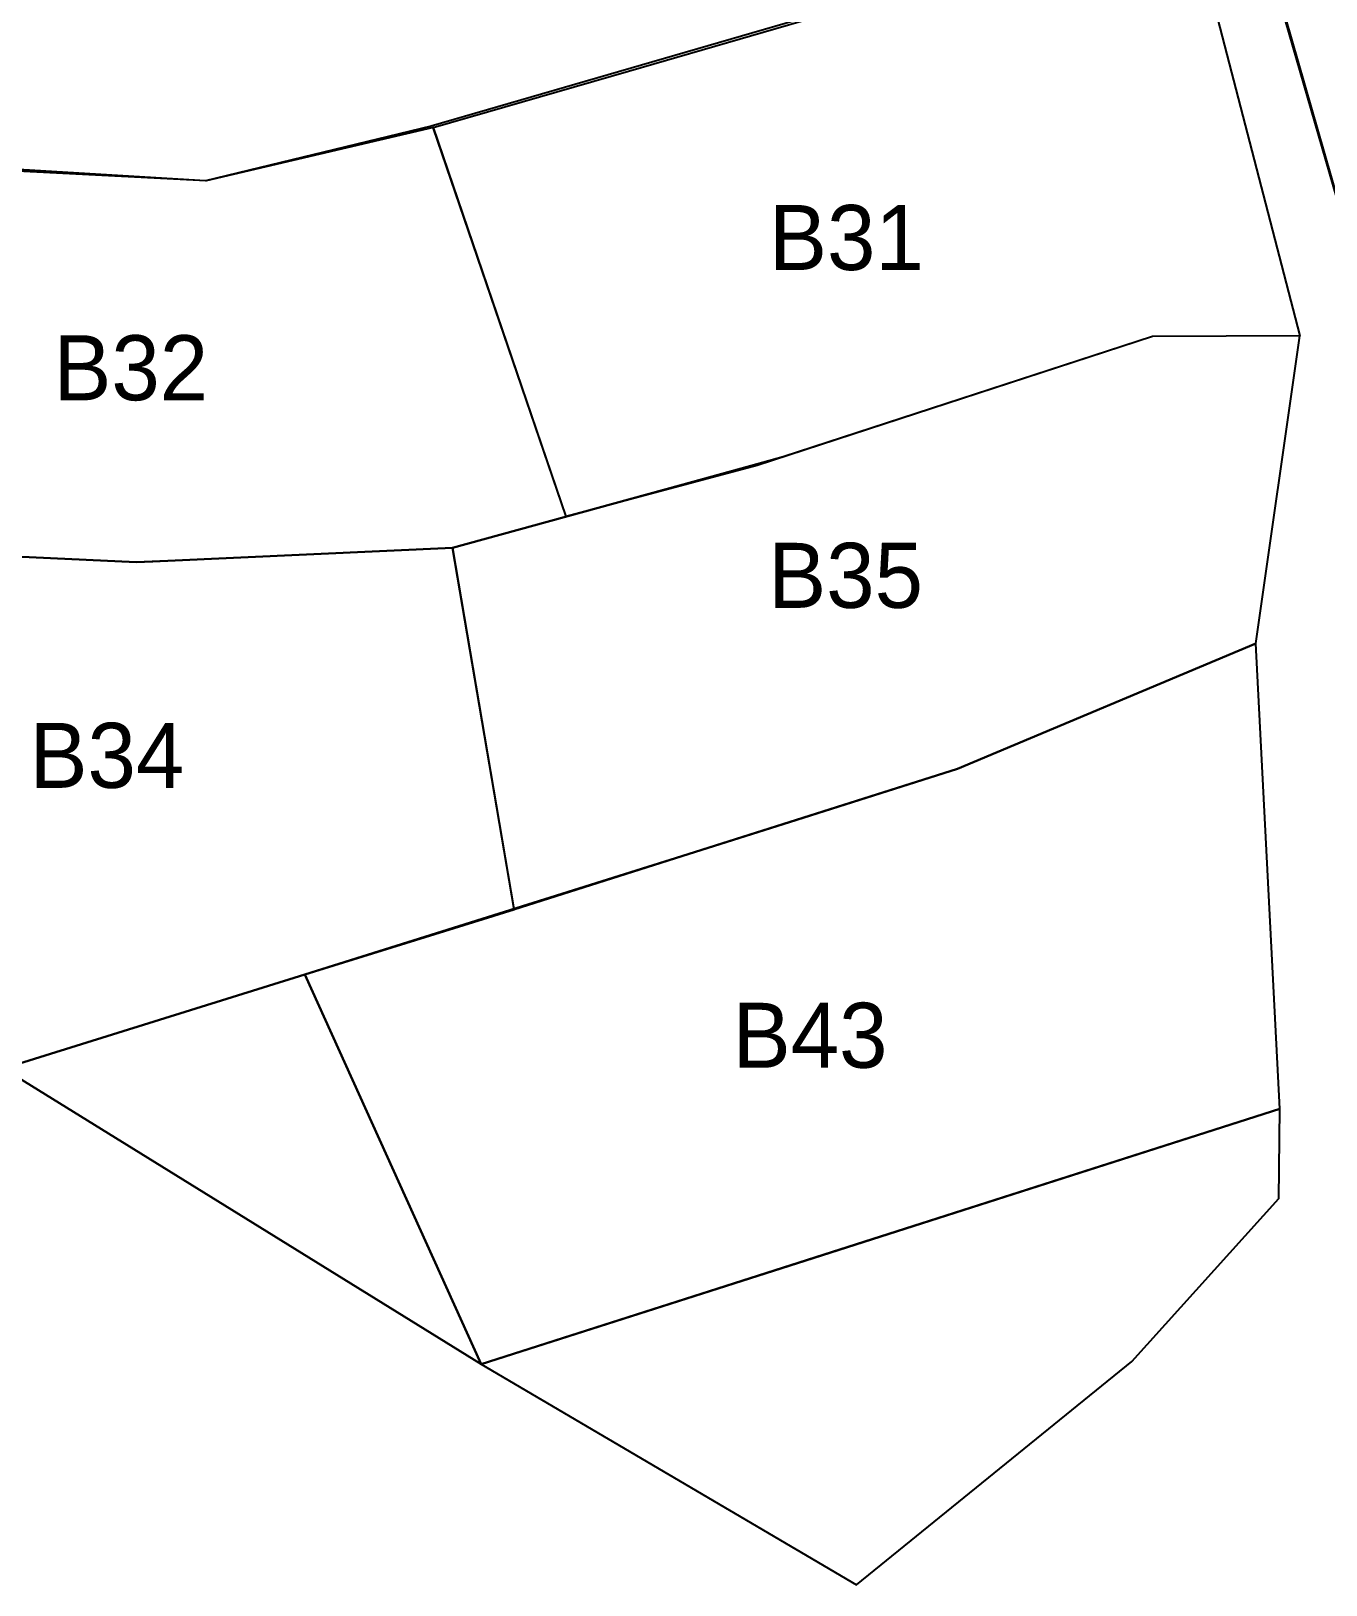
# Model space of a CAD drawing. Header units: inches. Extents: x 516719 to 517664, y 4780127 to 4780401.
# Drawn here: x 517297.04 to 517316.94, y 4780199.48 to 4780223.37 of the extents above; entities that cross this region are included whole.
import ezdxf

# ---------------------------------------------------------------- set-up
doc = ezdxf.new("R2010")
doc.units = ezdxf.units.IN
for name, color, linetype in [('BROJEVI', 3, 'Continuous'), ('iskoristivo', 5, 'Continuous'), ('PARCELA', 10, 'Continuous'), ('POVRŠINA', 7, 'Continuous')]:
    doc.layers.add(name, color=color, linetype=linetype)

msp = doc.modelspace()

# ---------------------------------------------------------------- linework, layer by layer
at = {"layer": 'iskoristivo'}
msp.add_line((517303.96, 4780202.876), (517301.252, 4780208.866), dxfattribs=at)
at = {"layer": 'PARCELA'}
for points in [[(517315.766, 4780225.468), (517319.51, 4780226.926), (517327.078, 4780229.358), (517328.583, 4780222.856), (517327.418, 4780222.501), (517318.898, 4780219.905), (517317.736, 4780218.647), (517315.766, 4780225.468)], [(517295.104, 4780226.561), (517299.006, 4780226.901), (517308.408, 4780227.725), (517310.109, 4780228.205), (517311.194, 4780224.238), (517311.194, 4780224.238), (517303.191, 4780221.91), (517299.725, 4780221.069), (517295.659, 4780221.317), (517295.104, 4780226.561)], [(517303.224, 4780221.893), (517306.225, 4780222.758), (517309.816, 4780223.798), (517311.194, 4780224.238), (517314.927, 4780224.914), (517316.541, 4780218.688), (517314.279, 4780218.68), (517308.202, 4780216.695), (517305.265, 4780215.908), (517303.224, 4780221.893)], [(517291.72, 4780221.48), (517293.054, 4780215.048), (517295.25, 4780215.368), (517298.659, 4780215.206), (517303.521, 4780215.429), (517305.265, 4780215.908), (517303.225, 4780221.89), (517299.736, 4780221.072), (517291.72, 4780221.48)], [(517316.541, 4780218.688), (517314.279, 4780218.68), (517308.602, 4780216.825), (517308.196, 4780216.714), (517307.008, 4780216.387), (517303.521, 4780215.429), (517304.464, 4780209.875), (517308.697, 4780211.211), (517311.283, 4780212.032), (517315.868, 4780213.958), (517316.541, 4780218.688)], [(517290.857, 4780214.729), (517292.458, 4780210.103), (517296.618, 4780207.424), (517301.252, 4780208.866), (517304.466, 4780209.867), (517303.521, 4780215.429), (517299.146, 4780215.228), (517298.659, 4780215.206), (517295.25, 4780215.368), (517290.857, 4780214.729)], [(517315.868, 4780213.958), (517311.283, 4780212.032), (517307.045, 4780210.686), (517301.252, 4780208.866), (517303.96, 4780202.876), (517309.061, 4780204.507), (517316.238, 4780206.801), (517315.868, 4780213.958)]]:
    msp.add_lwpolyline(points, dxfattribs=at)
at = {"layer": 'PARCELA', "color": 255}
msp.add_polyline3d([(517327.078, 4780229.358, 0), (517319.51, 4780226.926, 0), (517315.766, 4780225.468, 0), (517316.222, 4780223.929, 0), (517317.32, 4780220.1, 0), (517317.736, 4780218.647, 0), (517318.898, 4780219.905, 0), (517324.653, 4780221.659, 0), (517328.583, 4780222.856, 0)], close=True, dxfattribs=at)
for points in [[(517315.868, 4780213.958, 0), (517316.541, 4780218.688, 0), (517314.279, 4780218.68, 0), (517308.602, 4780216.825, 0), (517308.196, 4780216.714, 0), (517307.008, 4780216.387, 0)], [(517298.913, 4780215.217, 0), (517299.146, 4780215.228, 0), (517303.521, 4780215.429, 0), (517307.008, 4780216.387, 0)], [(517299.146, 4780215.228, 0), (517303.521, 4780215.429, 0), (517307.008, 4780216.387, 0)], [(517301.252, 4780208.866, 0), (517296.618, 4780207.424, 0), (517286.302, 4780214.066, 0), (517289.046, 4780214.465, 0), (517295.25, 4780215.368, 0), (517298.659, 4780215.206, 0), (517298.913, 4780215.217, 0), (517299.146, 4780215.228, 0)], [(517301.252, 4780208.866, 0), (517296.618, 4780207.424, 0), (517286.302, 4780214.066, 0), (517289.046, 4780214.465, 0), (517295.25, 4780215.368, 0), (517298.659, 4780215.206, 0), (517298.913, 4780215.217, 0), (517299.146, 4780215.228, 0)], [(517289.046, 4780214.465, 0), (517295.25, 4780215.368, 0), (517298.659, 4780215.206, 0), (517298.913, 4780215.217, 0)], [(517307.045, 4780210.686, 0), (517308.697, 4780211.211, 0), (517311.283, 4780212.032, 0), (517315.868, 4780213.958, 0)], [(517308.697, 4780211.211, 0), (517311.283, 4780212.032, 0), (517315.868, 4780213.958, 0)], [(517308.697, 4780211.211, 0), (517307.045, 4780210.686, 0), (517304.141, 4780209.764, 0), (517301.252, 4780208.866, 0)], [(517303.96, 4780202.876, 0), (517296.618, 4780207.424, 0), (517301.252, 4780208.866, 0), (517304.141, 4780209.764, 0), (517307.045, 4780210.686, 0)]]:
    msp.add_polyline3d(points, dxfattribs=at)
at = {"layer": 'POVRŠINA'}
for p, q in [((517296.618, 4780207.424), (517303.96, 4780202.876)), ((517316.221, 4780205.425), (517316.238, 4780206.801)), ((517313.959, 4780202.917), (517316.221, 4780205.425)), ((517303.96, 4780202.876), (517309.727, 4780199.481)), ((517309.727, 4780199.481), (517313.959, 4780202.917))]:
    msp.add_line(p, q, dxfattribs=at)
msp.add_lwpolyline([(517303.96, 4780202.876), (517309.727, 4780199.481), (517313.959, 4780202.917), (517316.221, 4780205.425), (517316.238, 4780206.801), (517303.96, 4780202.876)], dxfattribs=at)

# ---------------------------------------------------------------- texts
at = {"layer": 'BROJEVI'}
for s, p in [('B31', (517308.384, 4780219.7)), ('B32', (517297.385, 4780217.697)), ('B35', (517308.372, 4780214.505)), ('B34', (517297.018, 4780211.737)), ('B43', (517307.826, 4780207.433))]:
    msp.add_text(s, height=1, dxfattribs=at).set_placement(p)

doc.saveas('drawing.dxf')
